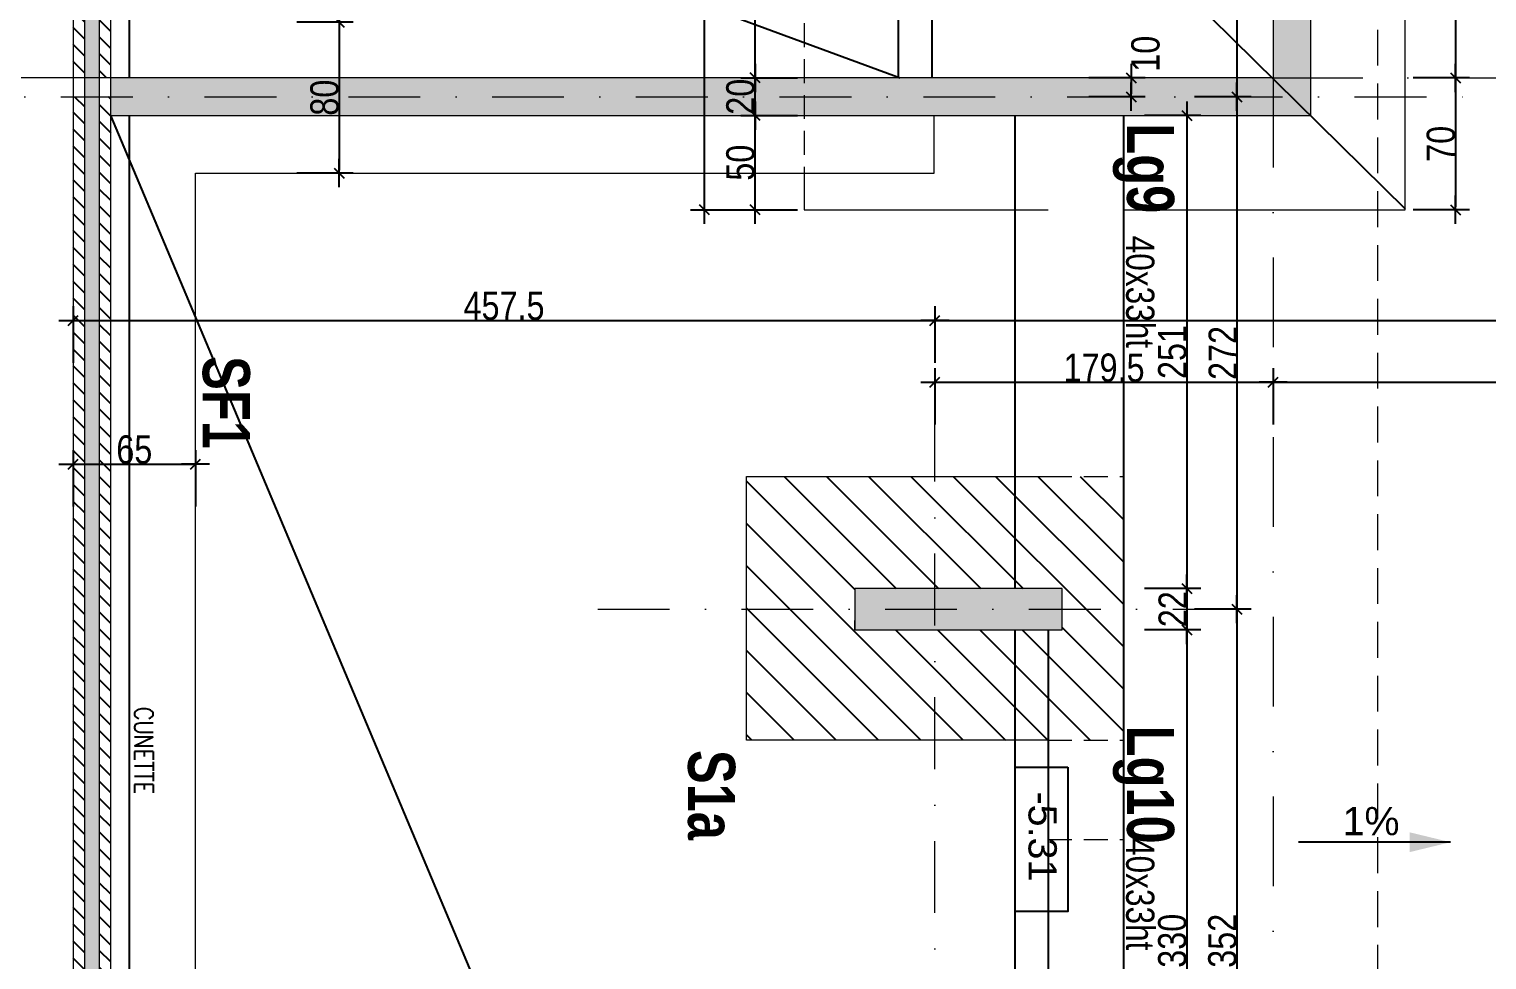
# Model space of a CAD drawing. Header units: centimetres. Extents: x -4990 to 114398, y -61489 to -12305.
# Drawn here: x 65223 to 65997, y -20172 to -19678 of the extents above; entities that cross this region are included whole.
import ezdxf
from ezdxf.enums import TextEntityAlignment as Align

# ---------------------------------------------------------------- set-up
doc = ezdxf.new("R2010")
doc.units = ezdxf.units.CM
doc.header["$LTSCALE"] = 0.5
for name, pattern in [('CACHEX2', [19.05, 12.7, -6.35]), ('TIRETPT2', [12.7, 6.35, -3.175, 0, -3.175]), ('TIRETPTX2', [50.8, 25.4, -12.7, 0, -12.7])]:
    doc.linetypes.add(name, pattern=pattern)
doc.layers.get('DEFPOINTS').update_dxf_attribs({"linetype": 'CONTINUOUS'})
for name, color, linetype in [('01_cote_gen', 4, 'CONTINUOUS'), ('01_linteaux', 2, 'CONTINUOUS'), ('01_poch_murs', 253, 'CONTINUOUS'), ('01_poch_poteaux', 250, 'CONTINUOUS'), ('01_poch_Semelles', 253, 'CONTINUOUS'), ('01_texte', 230, 'CONTINUOUS'), ('1 Cloisons int', 7, 'CONTINUOUS'), ('1 Poutres', 7, 'CONTINUOUS'), ('AA_COTES', 2, 'CONTINUOUS')]:
    doc.layers.add(name, color=color, linetype=linetype)
for name, color, linetype, lineweight in [('01_murs_coup', 5, 'CONTINUOUS', 60), ('01_sem', 42, 'CONTINUOUS', 15), ('01_tram_axes', 2, 'TIRETPTX2', 9)]:
    doc.layers.add(name, color=color, linetype=linetype, lineweight=lineweight)
doc.styles.add('ARIAL', font='arial.ttf')
doc.styles.add('impact', font='impact.ttf')
doc.styles.add('MATTE_TXT', font='arial.ttf')
doc.styles.add('SIMPLEX1', font='SIMPLEX.shx', dxfattribs={"width": 0.8, "height": 10})
doc.styles.add('STYLE2', font='ARIALN.TTF')
doc.dimstyles.new('JB50', dxfattribs={"dimscale": 0.1, "dimtxt": 150, "dimasz": 15, "dimexe": 0.1, "dimexo": 0.1, "dimgap": 0.09, "dimtad": 1, "dimdec": 1, "dimdsep": 46, "dimtxsty": 'STYLE2', "dimblk1": 'BOND_G', "dimblk2": 'BOND_D', "dimsah": 1, "dimcen": 1.5, "dimdle": 0.01, "dimse1": 1, "dimse2": 1, "dimclrd": 4, "dimclre": 2, "dimclrt": 6, "dimazin": 2, "dimtfac": 2.333333, "dimtdec": 1, "dimtix": 1, "dimtmove": 2, "dimatfit": 3, "dimldrblk": 'BOND_G', "dimfxl": 1, "dimtolj": 1, "dimtzin": 0, "dimarcsym": 0})
pattern_1 = [(315, (86033.132, 37511.667), (4.49012806, 4.49012806), [])]

# ---------------------------------------------------------------- blocks, each defined once
blk = doc.blocks.new('BOND_G')
at = {"layer": 'AA_COTES', "color": 0}
for p, q in [((0, -5), (0, 15)), ((5, 0), (-5, 0)), ((1.77, 1.77), (-1.77, -1.77))]:
    blk.add_line(p, q, dxfattribs=at)
blk = doc.blocks.new('BOND_D')
at = {"layer": 'AA_COTES', "color": 0}
for p, q in [((5, 0), (-5, 0)), ((-1.77, -1.77), (1.77, 1.77)), ((0, 5), (0, -15))]:
    blk.add_line(p, q, dxfattribs=at)
blk = doc.blocks.new('*D1134')
at = {"layer": '01_cote_gen', "color": 4, "lineweight": -2, "transparency": 16777216}
blk.add_line((65155.16, -20336.36), (65155.16, -19715.36), dxfattribs=at)
at = {"layer": 'DEFPOINTS', "color": 0, "transparency": 16777216}
for p in [(65155.16, -19713.86), (65189.28, -19713.86), (65239.09, -20337.86)]:
    blk.add_point(p, dxfattribs=at)
at = {"layer": '01_cote_gen', "color": 4, "lineweight": -2, "transparency": 16777216, "xscale": 1.5, "yscale": 1.5, "zscale": 1.5}
for name, p, rotation in [('BOND_D', (65155.16, -19713.86), 90), ('BOND_G', (65155.16, -20337.86), 270)]:
    blk.add_blockref(name, p, dxfattribs=dict(at, rotation=rotation))
at = {"layer": '01_cote_gen', "color": 6, "transparency": 16777216, "insert": (65147.5, -20025.86), "char_height": 15, "attachment_point": 5, "rotation": 90, "style": 'STYLE2'}
blk.add_mtext('\\A1;624', dxfattribs=at)
blk = doc.blocks.new('*D1143')
at = {"layer": '01_cote_gen', "color": 4, "lineweight": -2, "transparency": 16777216}
blk.add_line((65125.75, -19702.36), (65125.75, -18346.5), dxfattribs=at)
at = {"layer": 'DEFPOINTS', "color": 0, "transparency": 16777216}
for p in [(65125.75, -18345), (65246.39, -18345), (65118.25, -19703.86)]:
    blk.add_point(p, dxfattribs=at)
at = {"layer": '01_cote_gen', "color": 4, "lineweight": -2, "transparency": 16777216, "xscale": 1.5, "yscale": 1.5, "zscale": 1.5}
for name, p, rotation in [('BOND_D', (65125.75, -18345), 90), ('BOND_G', (65125.75, -19703.86), 270)]:
    blk.add_blockref(name, p, dxfattribs=dict(at, rotation=rotation))
at = {"layer": '01_cote_gen', "color": 6, "transparency": 16777216, "insert": (65118.08, -19024.43), "char_height": 15, "attachment_point": 5, "rotation": 90, "style": 'STYLE2'}
blk.add_mtext('\\A1;1358.9', dxfattribs=at)
blk = doc.blocks.new('*D1148')
at = {"layer": '01_cote_gen', "color": 4, "lineweight": -2, "transparency": 16777216}
blk.add_line((65864.2, -19533.36), (65864.2, -19712.36), dxfattribs=at)
at = {"layer": 'DEFPOINTS', "color": 0, "transparency": 16777216}
for p in [(65841.7, -19531.86), (65814.3, -19713.86), (65864.2, -19713.86)]:
    blk.add_point(p, dxfattribs=at)
at = {"layer": '01_cote_gen', "color": 4, "lineweight": -2, "transparency": 16777216, "xscale": 1.5, "yscale": 1.5, "zscale": 1.5}
for name, p, rotation in [('BOND_G', (65864.2, -19531.86), 90), ('BOND_D', (65864.2, -19713.86), 270)]:
    blk.add_blockref(name, p, dxfattribs=dict(at, rotation=rotation))
at = {"layer": '01_cote_gen', "color": 6, "transparency": 16777216, "insert": (65856.53, -19622.86), "char_height": 15, "attachment_point": 5, "rotation": 90, "style": 'STYLE2'}
blk.add_mtext('\\A1;182', dxfattribs=at)
blk = doc.blocks.new('*D1149')
at = {"layer": '01_cote_gen', "color": 4, "lineweight": -2, "transparency": 16777216}
blk.add_line((65864.2, -19715.36), (65864.2, -19984.36), dxfattribs=at)
at = {"layer": 'DEFPOINTS', "color": 0, "transparency": 16777216}
for p in [(65814.3, -19713.86), (65853.12, -19985.86), (65864.2, -19985.86)]:
    blk.add_point(p, dxfattribs=at)
at = {"layer": '01_cote_gen', "color": 4, "lineweight": -2, "transparency": 16777216, "xscale": 1.5, "yscale": 1.5, "zscale": 1.5}
for name, p, rotation in [('BOND_G', (65864.2, -19713.86), 90), ('BOND_D', (65864.2, -19985.86), 270)]:
    blk.add_blockref(name, p, dxfattribs=dict(at, rotation=rotation))
at = {"layer": '01_cote_gen', "color": 6, "transparency": 16777216, "insert": (65856.66, -19849.86), "char_height": 15, "attachment_point": 5, "rotation": 90, "style": 'STYLE2'}
blk.add_mtext('\\A1;272', dxfattribs=at)
blk = doc.blocks.new('*D1150')
at = {"layer": '01_cote_gen', "color": 4, "lineweight": -2, "transparency": 16777216}
blk.add_line((65864.2, -19987.36), (65864.2, -20336.36), dxfattribs=at)
at = {"layer": 'DEFPOINTS', "color": 0, "transparency": 16777216}
for p in [(65853.12, -19985.86), (65853.12, -20337.86), (65864.2, -20337.86)]:
    blk.add_point(p, dxfattribs=at)
at = {"layer": '01_cote_gen', "color": 4, "lineweight": -2, "transparency": 16777216, "xscale": 1.5, "yscale": 1.5, "zscale": 1.5}
for name, p, rotation in [('BOND_G', (65864.2, -19985.86), 90), ('BOND_D', (65864.2, -20337.86), 270)]:
    blk.add_blockref(name, p, dxfattribs=dict(at, rotation=rotation))
at = {"layer": '01_cote_gen', "color": 6, "transparency": 16777216, "insert": (65856.53, -20161.86), "char_height": 15, "attachment_point": 5, "rotation": 90, "style": 'STYLE2'}
blk.add_mtext('\\A1;352', dxfattribs=at)
blk = doc.blocks.new('*D1151')
at = {"layer": '01_cote_gen', "color": 4, "lineweight": -2, "transparency": 16777216}
blk.add_line((65808.03, -19705.36), (65808.03, -19712.36), dxfattribs=at)
at = {"layer": 'DEFPOINTS', "color": 0, "transparency": 16777216}
for p in [(65802.01, -19703.86), (65802.01, -19713.86), (65808.03, -19713.86)]:
    blk.add_point(p, dxfattribs=at)
at = {"layer": '01_cote_gen', "color": 4, "lineweight": -2, "transparency": 16777216, "xscale": 1.5, "yscale": 1.5, "zscale": 1.5}
for name, p, rotation in [('BOND_G', (65808.03, -19703.86), 90), ('BOND_D', (65808.03, -19713.86), 270)]:
    blk.add_blockref(name, p, dxfattribs=dict(at, rotation=rotation))
at = {"layer": '01_cote_gen', "color": 6, "transparency": 16777216, "insert": (65815.7, -19691.03), "char_height": 15, "attachment_point": 5, "rotation": 90, "style": 'STYLE2'}
blk.add_mtext('\\A1;10', dxfattribs=at)
blk = doc.blocks.new('*D1206')
at = {"layer": '01_cote_gen', "color": 4, "lineweight": -2, "transparency": 16777216}
blk.add_line((65608.38, -19722.36), (65608.38, -19705.36), dxfattribs=at)
at = {"layer": 'DEFPOINTS', "color": 0, "transparency": 16777216}
for p in [(65608.38, -19703.86), (65719.46, -19703.86), (65719.46, -19723.86)]:
    blk.add_point(p, dxfattribs=at)
at = {"layer": '01_cote_gen', "color": 4, "lineweight": -2, "transparency": 16777216, "xscale": 1.5, "yscale": 1.5, "zscale": 1.5}
for name, p, rotation in [('BOND_D', (65608.38, -19703.86), 90), ('BOND_G', (65608.38, -19723.86), 270)]:
    blk.add_blockref(name, p, dxfattribs=dict(at, rotation=rotation))
at = {"layer": '01_cote_gen', "color": 6, "transparency": 16777216, "insert": (65600.71, -19713.86), "char_height": 15, "attachment_point": 5, "rotation": 90, "style": 'STYLE2'}
blk.add_mtext('\\A1;20', dxfattribs=at)
blk = doc.blocks.new('*D1207')
at = {"layer": '01_cote_gen', "color": 4, "lineweight": -2, "transparency": 16777216}
blk.add_line((65608.38, -19702.36), (65608.38, -19543.36), dxfattribs=at)
at = {"layer": 'DEFPOINTS', "color": 0, "transparency": 16777216}
for p in [(65608.38, -19541.86), (65709.44, -19541.86), (65719.46, -19703.86)]:
    blk.add_point(p, dxfattribs=at)
at = {"layer": '01_cote_gen', "color": 4, "lineweight": -2, "transparency": 16777216, "xscale": 1.5, "yscale": 1.5, "zscale": 1.5}
for name, p, rotation in [('BOND_D', (65608.38, -19541.86), 90), ('BOND_G', (65608.38, -19703.86), 270)]:
    blk.add_blockref(name, p, dxfattribs=dict(at, rotation=rotation))
at = {"layer": '01_cote_gen', "color": 6, "transparency": 16777216, "insert": (65600.71, -19622.86), "char_height": 15, "attachment_point": 5, "rotation": 90, "style": 'STYLE2'}
blk.add_mtext('\\A1;162', dxfattribs=at)
blk = doc.blocks.new('*D1210')
at = {"layer": '01_cote_gen', "color": 4, "lineweight": -2, "transparency": 16777216}
blk.add_line((65608.38, -19772.34), (65608.38, -19725.36), dxfattribs=at)
at = {"layer": 'DEFPOINTS', "color": 0, "transparency": 16777216}
for p in [(65608.38, -19723.86), (65642.38, -19723.86), (65634.41, -19773.84)]:
    blk.add_point(p, dxfattribs=at)
at = {"layer": '01_cote_gen', "color": 4, "lineweight": -2, "transparency": 16777216, "xscale": 1.5, "yscale": 1.5, "zscale": 1.5}
for name, p, rotation in [('BOND_D', (65608.38, -19723.86), 90), ('BOND_G', (65608.38, -19773.84), 270)]:
    blk.add_blockref(name, p, dxfattribs=dict(at, rotation=rotation))
at = {"layer": '01_cote_gen', "color": 6, "transparency": 16777216, "insert": (65600.71, -19748.85), "char_height": 15, "attachment_point": 5, "rotation": 90, "style": 'STYLE2'}
blk.add_mtext('\\A1;50', dxfattribs=at)
blk = doc.blocks.new('*D1211')
at = {"layer": '01_cote_gen', "color": 4, "lineweight": -2, "transparency": 16777216}
blk.add_line((65581.59, -19772.34), (65581.59, -19473.34), dxfattribs=at)
at = {"layer": 'DEFPOINTS', "color": 0, "transparency": 16777216}
for p in [(65581.59, -19471.84), (65651.74, -19471.84), (65642.38, -19773.84)]:
    blk.add_point(p, dxfattribs=at)
at = {"layer": '01_cote_gen', "color": 4, "lineweight": -2, "transparency": 16777216, "xscale": 1.5, "yscale": 1.5, "zscale": 1.5}
for name, p, rotation in [('BOND_D', (65581.59, -19471.84), 90), ('BOND_G', (65581.59, -19773.84), 270)]:
    blk.add_blockref(name, p, dxfattribs=dict(at, rotation=rotation))
at = {"layer": '01_cote_gen', "color": 6, "transparency": 16777216, "insert": (65573.92, -19622.84), "char_height": 15, "attachment_point": 5, "rotation": 90, "style": 'STYLE2'}
blk.add_mtext('\\A1;302', dxfattribs=at)
blk = doc.blocks.new('*D1212')
at = {"layer": '01_cote_gen', "color": 4, "lineweight": -2, "transparency": 16777216}
blk.add_line((65980.2, -19473.34), (65980.2, -19702.36), dxfattribs=at)
at = {"layer": 'DEFPOINTS', "color": 0, "transparency": 16777216}
for p in [(65953.41, -19471.84), (65971, -19703.86), (65980.2, -19703.86)]:
    blk.add_point(p, dxfattribs=at)
at = {"layer": '01_cote_gen', "color": 4, "lineweight": -2, "transparency": 16777216, "xscale": 1.5, "yscale": 1.5, "zscale": 1.5}
for name, p, rotation in [('BOND_G', (65980.2, -19471.84), 90), ('BOND_D', (65980.2, -19703.86), 270)]:
    blk.add_blockref(name, p, dxfattribs=dict(at, rotation=rotation))
at = {"layer": '01_cote_gen', "color": 6, "transparency": 16777216, "insert": (65972.53, -19587.85), "char_height": 15, "attachment_point": 5, "rotation": 90, "style": 'STYLE2'}
blk.add_mtext('\\A1;232', dxfattribs=at)
blk = doc.blocks.new('*D1213')
at = {"layer": '01_cote_gen', "color": 4, "lineweight": -2, "transparency": 16777216}
blk.add_line((65980.2, -19705.36), (65980.2, -19772.34), dxfattribs=at)
at = {"layer": 'DEFPOINTS', "color": 0, "transparency": 16777216}
for p in [(65972.7, -19703.86), (65916.38, -19773.84), (65980.2, -19773.84)]:
    blk.add_point(p, dxfattribs=at)
at = {"layer": '01_cote_gen', "color": 4, "lineweight": -2, "transparency": 16777216, "xscale": 1.5, "yscale": 1.5, "zscale": 1.5}
for name, p, rotation in [('BOND_G', (65980.2, -19703.86), 90), ('BOND_D', (65980.2, -19773.84), 270)]:
    blk.add_blockref(name, p, dxfattribs=dict(at, rotation=rotation))
at = {"layer": '01_cote_gen', "color": 6, "transparency": 16777216, "insert": (65972.53, -19738.85), "char_height": 15, "attachment_point": 5, "rotation": 90, "style": 'STYLE2'}
blk.add_mtext('\\A1;70', dxfattribs=at)
blk = doc.blocks.new('*D1216')
at = {"layer": '01_cote_gen', "color": 4, "lineweight": -2, "transparency": 16777216}
blk.add_line((65247.9, -19832.54), (65702.4, -19832.54), dxfattribs=at)
at = {"layer": 'DEFPOINTS', "color": 0, "transparency": 16777216}
for p in [(65703.9, -19832.54), (65246.4, -19859.02), (65703.9, -19859.02)]:
    blk.add_point(p, dxfattribs=at)
at = {"layer": '01_cote_gen', "color": 4, "lineweight": -2, "transparency": 16777216, "xscale": 1.5, "yscale": 1.5, "zscale": 1.5, "rotation": 180}
blk.add_blockref('BOND_G', (65246.4, -19832.54), dxfattribs=at)
at = {"layer": '01_cote_gen', "color": 4, "lineweight": -2, "transparency": 16777216, "xscale": 1.5, "yscale": 1.5, "zscale": 1.5}
blk.add_blockref('BOND_D', (65703.9, -19832.54), dxfattribs=at)
at = {"layer": '01_cote_gen', "color": 6, "transparency": 16777216, "insert": (65475.15, -19824.9), "char_height": 15, "attachment_point": 5, "style": 'STYLE2'}
blk.add_mtext('\\A1;457.5', dxfattribs=at)
blk = doc.blocks.new('*D1217')
at = {"layer": '01_cote_gen', "color": 4, "lineweight": -2, "transparency": 16777216}
blk.add_line((65705.4, -19832.54), (66337.4, -19832.54), dxfattribs=at)
at = {"layer": 'DEFPOINTS', "color": 0, "transparency": 16777216}
for p in [(66338.9, -19832.54), (65703.9, -19855.04), (66338.9, -19909.7)]:
    blk.add_point(p, dxfattribs=at)
at = {"layer": '01_cote_gen', "color": 4, "lineweight": -2, "transparency": 16777216, "xscale": 1.5, "yscale": 1.5, "zscale": 1.5, "rotation": 180}
blk.add_blockref('BOND_G', (65703.9, -19832.54), dxfattribs=at)
at = {"layer": '01_cote_gen', "color": 4, "lineweight": -2, "transparency": 16777216, "xscale": 1.5, "yscale": 1.5, "zscale": 1.5}
blk.add_blockref('BOND_D', (66338.9, -19832.54), dxfattribs=at)
at = {"layer": '01_cote_gen', "color": 6, "transparency": 16777216, "insert": (66021.4, -19824.87), "char_height": 15, "attachment_point": 5, "style": 'STYLE2'}
blk.add_mtext('\\A1;635', dxfattribs=at)
blk = doc.blocks.new('*D1218')
at = {"layer": '01_cote_gen', "color": 4, "lineweight": -2, "transparency": 16777216}
blk.add_line((65705.4, -19865.41), (65881.91, -19865.41), dxfattribs=at)
at = {"layer": 'DEFPOINTS', "color": 0, "transparency": 16777216}
for p in [(65703.9, -19855.04), (65883.41, -19865.41), (65883.41, -19880.82)]:
    blk.add_point(p, dxfattribs=at)
at = {"layer": '01_cote_gen', "color": 4, "lineweight": -2, "transparency": 16777216, "xscale": 1.5, "yscale": 1.5, "zscale": 1.5, "rotation": 180}
blk.add_blockref('BOND_G', (65703.9, -19865.41), dxfattribs=at)
at = {"layer": '01_cote_gen', "color": 4, "lineweight": -2, "transparency": 16777216, "xscale": 1.5, "yscale": 1.5, "zscale": 1.5}
blk.add_blockref('BOND_D', (65883.41, -19865.41), dxfattribs=at)
at = {"layer": '01_cote_gen', "color": 6, "transparency": 16777216, "insert": (65793.66, -19857.75), "char_height": 15, "attachment_point": 5, "style": 'STYLE2'}
blk.add_mtext('\\A1;179.5', dxfattribs=at)
blk = doc.blocks.new('*D1219')
at = {"layer": '01_cote_gen', "color": 4, "lineweight": -2, "transparency": 16777216}
blk.add_line((65884.91, -19865.41), (66337.4, -19865.41), dxfattribs=at)
at = {"layer": 'DEFPOINTS', "color": 0, "transparency": 16777216}
for p in [(66338.9, -19865.41), (66338.9, -19898.22), (65883.41, -19912.88)]:
    blk.add_point(p, dxfattribs=at)
at = {"layer": '01_cote_gen', "color": 4, "lineweight": -2, "transparency": 16777216, "xscale": 1.5, "yscale": 1.5, "zscale": 1.5, "rotation": 180}
blk.add_blockref('BOND_G', (65883.41, -19865.41), dxfattribs=at)
at = {"layer": '01_cote_gen', "color": 4, "lineweight": -2, "transparency": 16777216, "xscale": 1.5, "yscale": 1.5, "zscale": 1.5}
blk.add_blockref('BOND_D', (66338.9, -19865.41), dxfattribs=at)
at = {"layer": '01_cote_gen', "color": 6, "transparency": 16777216, "insert": (66111.16, -19857.78), "char_height": 15, "attachment_point": 5, "style": 'STYLE2'}
blk.add_mtext('\\A1;455.5', dxfattribs=at)
blk = doc.blocks.new('*D1276')
at = {"layer": '01_cote_gen', "color": 4, "lineweight": -2, "transparency": 16777216}
blk.add_line((65837.61, -19725.36), (65837.61, -19973.36), dxfattribs=at)
at = {"layer": 'DEFPOINTS', "color": 0, "transparency": 16777216}
for p in [(65818.56, -19723.86), (65786.06, -19974.86), (65837.61, -19974.86)]:
    blk.add_point(p, dxfattribs=at)
at = {"layer": '01_cote_gen', "color": 4, "lineweight": -2, "transparency": 16777216, "xscale": 1.5, "yscale": 1.5, "zscale": 1.5}
for name, p, rotation in [('BOND_G', (65837.61, -19723.86), 90), ('BOND_D', (65837.61, -19974.86), 270)]:
    blk.add_blockref(name, p, dxfattribs=dict(at, rotation=rotation))
at = {"layer": '01_cote_gen', "color": 6, "transparency": 16777216, "insert": (65829.94, -19849.36), "char_height": 15, "attachment_point": 5, "rotation": 90, "style": 'STYLE2'}
blk.add_mtext('\\A1;251', dxfattribs=at)
blk = doc.blocks.new('*D1277')
at = {"layer": '01_cote_gen', "color": 4, "lineweight": -2, "transparency": 16777216}
blk.add_line((65837.61, -19976.36), (65837.61, -19995.36), dxfattribs=at)
at = {"layer": 'DEFPOINTS', "color": 0, "transparency": 16777216}
for p in [(65786.06, -19974.86), (65786.06, -19996.86), (65837.61, -19996.86)]:
    blk.add_point(p, dxfattribs=at)
at = {"layer": '01_cote_gen', "color": 4, "lineweight": -2, "transparency": 16777216, "xscale": 1.5, "yscale": 1.5, "zscale": 1.5}
for name, p, rotation in [('BOND_G', (65837.61, -19974.86), 90), ('BOND_D', (65837.61, -19996.86), 270)]:
    blk.add_blockref(name, p, dxfattribs=dict(at, rotation=rotation))
at = {"layer": '01_cote_gen', "color": 6, "transparency": 16777216, "insert": (65830.07, -19985.86), "char_height": 15, "attachment_point": 5, "rotation": 90, "style": 'STYLE2'}
blk.add_mtext('\\A1;22', dxfattribs=at)
blk = doc.blocks.new('*D1278')
at = {"layer": '01_cote_gen', "color": 4, "lineweight": -2, "transparency": 16777216}
blk.add_line((65837.61, -19998.36), (65837.61, -20325.36), dxfattribs=at)
at = {"layer": 'DEFPOINTS', "color": 0, "transparency": 16777216}
for p in [(65786.06, -19996.86), (65761.06, -20326.86), (65837.61, -20326.86)]:
    blk.add_point(p, dxfattribs=at)
at = {"layer": '01_cote_gen', "color": 4, "lineweight": -2, "transparency": 16777216, "xscale": 1.5, "yscale": 1.5, "zscale": 1.5}
for name, p, rotation in [('BOND_G', (65837.61, -19996.86), 90), ('BOND_D', (65837.61, -20326.86), 270)]:
    blk.add_blockref(name, p, dxfattribs=dict(at, rotation=rotation))
at = {"layer": '01_cote_gen', "color": 6, "transparency": 16777216, "insert": (65829.94, -20161.86), "char_height": 15, "attachment_point": 5, "rotation": 90, "style": 'STYLE2'}
blk.add_mtext('\\A1;330', dxfattribs=at)
blk = doc.blocks.new('*D1319')
at = {"layer": '01_cote_gen', "color": 4, "lineweight": -2, "transparency": 16777216}
blk.add_line((65387.6, -19675.84), (65387.6, -19752.84), dxfattribs=at)
at = {"layer": 'DEFPOINTS', "color": 0, "transparency": 16777216}
for p in [(65379.83, -19674.34), (65379.83, -19754.34), (65387.6, -19754.34)]:
    blk.add_point(p, dxfattribs=at)
at = {"layer": '01_cote_gen', "color": 4, "lineweight": -2, "transparency": 16777216, "xscale": 1.5, "yscale": 1.5, "zscale": 1.5}
for name, p, rotation in [('BOND_G', (65387.6, -19674.34), 90), ('BOND_D', (65387.6, -19754.34), 270)]:
    blk.add_blockref(name, p, dxfattribs=dict(at, rotation=rotation))
at = {"layer": '01_cote_gen', "color": 6, "transparency": 16777216, "insert": (65379.94, -19714.34), "char_height": 15, "attachment_point": 5, "rotation": 90, "style": 'STYLE2'}
blk.add_mtext('\\A1;80', dxfattribs=at)
blk = doc.blocks.new('*D1327')
at = {"layer": '01_cote_gen', "color": 4, "lineweight": -2, "transparency": 16777216}
blk.add_line((65247.9, -19908.86), (65309.9, -19908.86), dxfattribs=at)
at = {"layer": 'DEFPOINTS', "color": 0, "transparency": 16777216}
for p in [(65246.4, -19915.16), (65311.4, -19908.86), (65311.4, -19923.89)]:
    blk.add_point(p, dxfattribs=at)
at = {"layer": '01_cote_gen', "color": 4, "lineweight": -2, "transparency": 16777216, "xscale": 1.5, "yscale": 1.5, "zscale": 1.5, "rotation": 180}
blk.add_blockref('BOND_G', (65246.4, -19908.86), dxfattribs=at)
at = {"layer": '01_cote_gen', "color": 4, "lineweight": -2, "transparency": 16777216, "xscale": 1.5, "yscale": 1.5, "zscale": 1.5}
blk.add_blockref('BOND_D', (65311.4, -19908.86), dxfattribs=at)
at = {"layer": '01_cote_gen', "color": 6, "transparency": 16777216, "insert": (65278.9, -19901.19), "char_height": 15, "attachment_point": 5, "style": 'STYLE2'}
blk.add_mtext('\\A1;65', dxfattribs=at)

msp = doc.modelspace()

# ---------------------------------------------------------------- hatches: boundary and pattern name
at = {"layer": '01_poch_murs'}
h = msp.add_hatch(color=256, dxfattribs=at)
h.dxf.hatch_style = 1
h.paths.add_polyline_path([(65260.402, -19703.865), (65260.396, -18520.093), (65252.396, -18520.093), (65252.402, -19703.865)])
h = msp.add_hatch(color=256, dxfattribs=at)
h.dxf.hatch_style = 1
h.paths.add_polyline_path([(65903.407, -19703.865), (65903.407, -19521.865), (65883.407, -19521.865), (65883.407, -19541.865), (65883.407, -19703.865)])
h.paths.add_polyline_path([(65903.407, -19723.865), (65903.407, -19703.865), (65883.407, -19703.865), (65883.407, -19723.865)])
h.paths.add_polyline_path([(65883.407, -19723.865), (65883.407, -19703.865), (65266.402, -19703.865), (65266.402, -19723.865)])
h.paths.add_polyline_path([(65883.407, -19541.865), (65883.407, -19521.865), (65766.401, -19521.865), (65766.401, -19334.865), (65748.401, -19334.865), (65748.401, -19521.865), (65661.401, -19521.865), (65661.401, -19541.865)])
h.paths.add_polyline_path([(65559.401, -19541.865), (65559.401, -19521.865), (65554.401, -19521.865), (65554.401, -19227.865), (65686.401, -19227.865), (65686.401, -19209.865), (65266.399, -19209.865), (65266.399, -19227.865), (65536.401, -19227.865), (65536.401, -19497.865), (65531.401, -19497.865), (65531.401, -19515.865), (65536.401, -19515.865), (65536.401, -19521.865), (65536.401, -19541.865)])
h.paths.add_polyline_path([(65429.401, -19515.865), (65429.401, -19497.865), (65266.401, -19497.865), (65266.401, -19515.865)], flags=17)
h = msp.add_hatch(dxfattribs=at)
h.set_pattern_fill('ANSI31', color=256, scale=2, angle=-90)
h.set_pattern_definition(pattern_1)
h.paths.add_polyline_path([(65266.4, -19362.865), (65266.399, -19227.865), (65266.399, -19218.865), (65260.399, -19218.865), (65260.4, -19362.865)])
h.paths.add_polyline_path([(65266.401, -19506.865), (65266.401, -19497.865), (65266.4, -19362.865), (65260.4, -19362.865), (65260.401, -19506.865)])
h.paths.add_polyline_path([(65266.402, -19703.865), (65266.401, -19515.865), (65266.401, -19506.865), (65260.401, -19506.865), (65260.402, -19703.865)])
h.paths.add_polyline_path([(65252.402, -19703.865), (65252.401, -19506.865), (65246.401, -19506.865), (65246.402, -19703.865)])
h.paths.add_polyline_path([(65252.401, -19506.865), (65252.4, -19362.865), (65246.4, -19362.865), (65246.401, -19506.865)])
h.paths.add_polyline_path([(65252.4, -19362.865), (65252.399, -19218.865), (65246.399, -19218.865), (65246.4, -19362.865)])
h = msp.add_hatch(color=256, dxfattribs=at)
h.dxf.hatch_style = 1
h.paths.add_polyline_path([(65260.408, -20866.774), (65260.402, -19703.865), (65252.402, -19703.865), (65252.408, -20867.129)])
h = msp.add_hatch(dxfattribs=at)
h.set_pattern_fill('ANSI31', color=256, scale=2, angle=-90)
h.set_pattern_definition(pattern_1)
h.paths.add_polyline_path([(65266.405, -20337.865), (65266.405, -20326.865), (65266.402, -19723.865), (65266.402, -19713.865), (65260.402, -19713.865), (65260.405, -20337.865)])
h.paths.add_polyline_path([(65252.405, -20337.865), (65252.402, -19713.865), (65246.402, -19713.865), (65246.405, -20337.865)])
at = {"layer": '01_poch_poteaux'}
h = msp.add_hatch(color=256, dxfattribs=at)
h.dxf.hatch_style = 1
h.paths.add_polyline_path([(65771.401, -19985.865), (65771.401, -19974.865), (65763.903, -19974.865), (65763.903, -19985.865)])
h.paths.add_polyline_path([(65771.401, -19996.865), (65771.401, -19985.865), (65763.903, -19985.865), (65763.903, -19996.865)])
h.paths.add_polyline_path([(65763.903, -19996.865), (65763.903, -19985.865), (65703.903, -19985.865), (65703.903, -19996.865)])
h.paths.add_polyline_path([(65763.903, -19985.865), (65763.903, -19974.865), (65746.401, -19974.865), (65703.903, -19974.865), (65703.903, -19985.865)])
h.paths.add_polyline_path([(65703.903, -19996.865), (65703.903, -19985.865), (65661.405, -19985.865), (65661.405, -19996.865)])
h.paths.add_polyline_path([(65703.903, -19985.865), (65703.903, -19974.865), (65661.405, -19974.865), (65661.405, -19985.865)])
at = {"layer": '01_poch_Semelles', "linetype": 'CACHEX2', "ltscale": 2}
h = msp.add_hatch(dxfattribs=at)
h.set_pattern_fill('ANSI31', color=256, scale=5, angle=-90)
h.set_pattern_definition([(315, (86033.132, 37511.667), (11.22532, 11.22532), [])])
h.paths.add_polyline_path([(65803.903, -19985.865), (65803.903, -19915.345), (65763.903, -19915.345), (65763.903, -19974.865), (65771.401, -19974.865), (65771.401, -19985.865)])
h.paths.add_polyline_path([(65803.903, -20055.345), (65803.903, -19985.865), (65771.401, -19985.865), (65771.401, -19996.865), (65763.903, -19996.865), (65763.903, -20055.345)])
h.paths.add_polyline_path([(65763.903, -20055.345), (65763.903, -19996.865), (65746.401, -19996.865), (65746.401, -20055.345)])
h.paths.add_polyline_path([(65771.401, -19985.865), (65771.401, -19974.865), (65763.903, -19974.865), (65763.903, -19985.865)], flags=17)
h.paths.add_polyline_path([(65763.903, -19974.865), (65763.903, -19915.345), (65746.401, -19915.345), (65746.401, -19974.865)])
h.paths.add_polyline_path([(65746.401, -19974.865), (65746.401, -19915.345), (65703.903, -19915.345), (65703.903, -19974.865)])
h.paths.add_polyline_path([(65746.401, -20055.345), (65746.401, -19996.865), (65703.903, -19996.865), (65703.903, -20055.345)])
h.paths.add_polyline_path([(65703.903, -20055.345), (65703.903, -19996.865), (65661.405, -19996.865), (65661.405, -19985.865), (65603.903, -19985.865), (65603.903, -20055.345)])
h.paths.add_polyline_path([(65703.903, -19974.865), (65703.903, -19915.345), (65603.903, -19915.345), (65603.903, -19985.865), (65661.405, -19985.865), (65661.405, -19974.865)])

# ---------------------------------------------------------------- linework, layer by layer
at = {"layer": '01_linteaux', "linetype": 'Continuous', "lineweight": 0}
for p, q in [((65252.395, -18351.139), (65252.408, -20867.129)), ((65260.408, -20866.774), (65260.395, -18359.327)), ((65266.402, -19723.865), (65266.402, -19703.865))]:
    msp.add_line(p, q, dxfattribs=at)
at = {"layer": '01_linteaux'}
for p, q in [((65803.903, -19723.865), (65803.903, -20842.673)), ((65763.903, -19996.865), (65763.903, -20844.449))]:
    msp.add_line(p, q, dxfattribs=at)
for points in [[(65684.407, -19541.865), (65684.407, -19703.865)], [(65702.407, -19703.865), (65702.407, -19541.865)]]:
    msp.add_lwpolyline(points, dxfattribs=at)
at = {"layer": '01_murs_coup', "linetype": 'Continuous', "lineweight": 0}
for p, q in [((65246.395, -18365.003), (65246.408, -20867.395)), ((65266.402, -19703.865), (65266.401, -19515.865)), ((65903.407, -19723.865), (65903.407, -19521.865)), ((65883.407, -19541.865), (65883.407, -19703.865)), ((65883.407, -19703.865), (65266.402, -19703.865)), ((65266.402, -19723.865), (65903.407, -19723.865)), ((65266.405, -20326.865), (65266.402, -19723.865)), ((65771.401, -19974.865), (65746.401, -19974.865)), ((65771.401, -19996.865), (65771.401, -19974.865))]:
    msp.add_line(p, q, dxfattribs=at)
at = {"layer": '01_murs_coup', "linetype": 'TIRETPT2', "lineweight": 0, "ltscale": 15}
for p, q in [((65266.402, -19703.865), (65125.785, -19703.865)), ((65883.407, -19703.865), (67643.663, -19703.865)), ((65883.407, -19703.865), (65883.407, -21405.438))]:
    msp.add_line(p, q, dxfattribs=at)
at = {"layer": '01_sem', "linetype": 'CACHEX2', "ltscale": 3}
msp.add_line((65938.903, -20468.869), (65938.903, -18668.869), dxfattribs=at)
at = {"layer": '01_sem', "linetype": 'CACHEX2', "ltscale": 2}
for p, q in [((65634.407, -19674.845), (65634.407, -19754.845)), ((65763.903, -19915.345), (65803.903, -19915.345)), ((65763.903, -20055.345), (65803.903, -20055.345)), ((65763.903, -20108.075), (65803.903, -20108.075))]:
    msp.add_line(p, q, dxfattribs=at)
at = {"layer": '01_sem'}
msp.add_line((65703.407, -19754.345), (65703.407, -19723.865), dxfattribs=at)
at = {"layer": '01_sem', "linetype": 'Continuous', "lineweight": 0}
msp.add_line((65311.402, -19754.345), (65703.407, -19754.345), dxfattribs=at)
for points in [[(65803.903, -19773.845), (65953.407, -19773.845), (65953.407, -19471.845), (65797.391, -19471.845)], [(65311.405, -20286.345), (65311.402, -19754.345)], [(65634.407, -19754.845), (65634.407, -19773.845), (65763.903, -19773.845)], [(65763.903, -20055.345), (65603.903, -20055.345), (65603.903, -19915.345), (65763.903, -19915.345)]]:
    msp.add_lwpolyline(points, dxfattribs=at)
at = {"layer": '01_texte'}
for p, q in [((65276.402, -19703.865), (65276.401, -19515.865)), ((65516.236, -19641.408), (65685.407, -19703.865)), ((65818.736, -19640.544), (65953.407, -19773.345)), ((65488.14, -20250.388), (65266.402, -19723.865)), ((65276.405, -20326.865), (65276.402, -19723.865)), ((65746.401, -19974.865), (65746.401, -19723.865)), ((65746.401, -20326.865), (65746.401, -19996.865)), ((65977.566, -20109.538), (65896.878, -20109.538))]:
    msp.add_line(p, q, dxfattribs=at)
msp.add_lwpolyline([(65774.497, -20069.787), (65774.497, -20146.364), (65746.401, -20146.364), (65746.401, -20069.787)], close=True, dxfattribs=at)
for points in [[(65977.566, -20109.538), (65955.866, -20104.281), (65955.866, -20109.538)], [(65977.566, -20109.538), (65955.866, -20114.795), (65955.866, -20109.538)]]:
    msp.add_solid(points, dxfattribs=at)
at = {"layer": '01_tram_axes', "linetype": 'TIRETPTX2', "ltscale": 3}
for p, q in [((65163.653, -19713.865), (65992.99, -19713.865)), ((65703.903, -20452.224), (65703.903, -19863.08)), ((65524.89, -19985.865), (65855.962, -19985.865))]:
    msp.add_line(p, q, dxfattribs=at)
at = {"layer": '1 Cloisons int', "color": 104, "linetype": 'Continuous', "lineweight": 0, "true_color": 0x00a429}
msp.add_line((65661.405, -19996.865), (65661.405, -19991.865), dxfattribs=at)
at = {"layer": '1 Poutres', "color": 5, "linetype": 'Continuous', "lineweight": 0}
for p, q in [((65746.401, -19974.865), (65661.405, -19974.865)), ((65661.405, -19974.865), (65661.405, -19996.865)), ((65661.405, -19996.865), (65771.401, -19996.865))]:
    msp.add_line(p, q, dxfattribs=at)

# ---------------------------------------------------------------- texts
at = {"layer": '01_texte'}
for s, height, style, p in [('Lg9', 25, 'impact', (65805.859, -19728)), ('SF1', 25, 'impact', (65315.241, -19851.546)), ('Lg10', 25, 'impact', (65805.859, -20047.712)), ('S1a', 25, 'impact', (65572.842, -20060.595)), ('-5.31', 15, 'ARIAL', (65753.558, -20082.603))]:
    msp.add_text(s, height=height, rotation=270, dxfattribs=dict(at, style=style)).set_placement(p)
at = {"layer": '01_texte', "style": 'MATTE_TXT', "width": 0.8}
for p in [(65800.87, -19817.423), (65800.87, -20137.135)]:
    msp.add_text('40x33ht', height=15, rotation=270, dxfattribs=at).set_placement(p, align=Align.BOTTOM_CENTER)
at = {"layer": '01_texte', "style": 'SIMPLEX1', "width": 0.8}
msp.add_text('CUNETTE', height=10, rotation=270, dxfattribs=at).set_placement((65278.952, -20037.704))
at = {"layer": '01_texte', "style": 'ARIAL'}
msp.add_text('1%%%', height=15, dxfattribs=at).set_placement((65920.222, -20105.831))

# ---------------------------------------------------------------- dimensions: what is measured, and where the dimension line sits
at = {"layer": '01_cote_gen'}
for base, p1, p2, picture, middle in [((65125.745, -18344.998), (65118.245, -19703.865), (65246.395, -18344.998), '*D1143', (65118.078, -19024.431)), ((65581.589, -19471.845), (65642.383, -19773.845), (65651.735, -19471.845), '*D1211', (65573.922, -19622.845)), ((65980.2, -19703.865), (65953.407, -19471.845), (65970.995, -19703.865), '*D1212', (65972.532, -19587.855)), ((65864.195, -19713.865), (65841.695, -19531.865), (65814.305, -19713.865), '*D1148', (65856.527, -19622.865)), ((65608.381, -19541.865), (65719.464, -19703.865), (65709.441, -19541.865), '*D1207', (65600.714, -19622.865)), ((65387.604, -19754.345), (65379.833, -19674.345), (65379.833, -19754.345), '*D1319', (65379.937, -19714.345)), ((65608.381, -19703.865), (65719.464, -19723.865), (65719.464, -19703.865), '*D1206', (65600.714, -19713.865)), ((65980.2, -19773.845), (65972.7, -19703.865), (65916.383, -19773.845), '*D1213', (65972.532, -19738.855)), ((65155.164, -19713.865), (65239.086, -20337.865), (65189.279, -19713.865), '*D1134', (65147.497, -20025.865)), ((65864.195, -19985.865), (65814.305, -19713.865), (65853.124, -19985.865), '*D1149', (65856.655, -19849.865)), ((65608.381, -19723.865), (65634.407, -19773.845), (65642.383, -19723.865), '*D1210', (65600.714, -19748.855)), ((65837.61, -19974.865), (65818.561, -19723.865), (65786.059, -19974.865), '*D1276', (65829.942, -19849.365)), ((65837.61, -19996.865), (65786.059, -19974.865), (65786.059, -19996.865), '*D1277', (65830.07, -19985.865)), ((65864.195, -20337.865), (65853.124, -19985.865), (65853.124, -20337.865), '*D1150', (65856.527, -20161.865)), ((65837.61, -20326.865), (65786.059, -19996.865), (65761.059, -20326.865), '*D1278', (65829.942, -20161.865))]:
    dim = msp.add_linear_dim(base=base, p1=p1, p2=p2, angle=270, dimstyle='JB50', dxfattribs=at)
    dim.commit()
    dim.dimension.update_dxf_attribs({"geometry": picture, "text_midpoint": middle})
dim = msp.add_linear_dim(base=(65808.03, -19713.865), p1=(65802.006, -19703.865), p2=(65802.006, -19713.865), angle=270, dimstyle='JB50', dxfattribs=at)
dim.commit()
dim.dimension.update_dxf_attribs({"geometry": '*D1151', "text_midpoint": (65815.697, -19691.034), "dimtype": 160})
for base, p1, p2, picture, middle in [((65703.903, -19832.538), (65246.403, -19859.016), (65703.903, -19859.016), '*D1216', (65475.153, -19824.901)), ((66338.903, -19832.538), (65703.903, -19855.038), (66338.903, -19909.696), '*D1217', (66021.403, -19824.87)), ((65883.407, -19865.413), (65703.903, -19855.038), (65883.407, -19880.815), '*D1218', (65793.655, -19857.745)), ((66338.903, -19865.413), (65883.407, -19912.88), (66338.903, -19898.215), '*D1219', (66111.155, -19857.776)), ((65311.395, -19908.86), (65246.396, -19915.157), (65311.395, -19923.892), '*D1327', (65278.895, -19901.192))]:
    dim = msp.add_linear_dim(base=base, p1=p1, p2=p2, dimstyle='JB50', dxfattribs=at)
    dim.commit()
    dim.dimension.update_dxf_attribs({"geometry": picture, "text_midpoint": middle})

doc.saveas('drawing.dxf')
